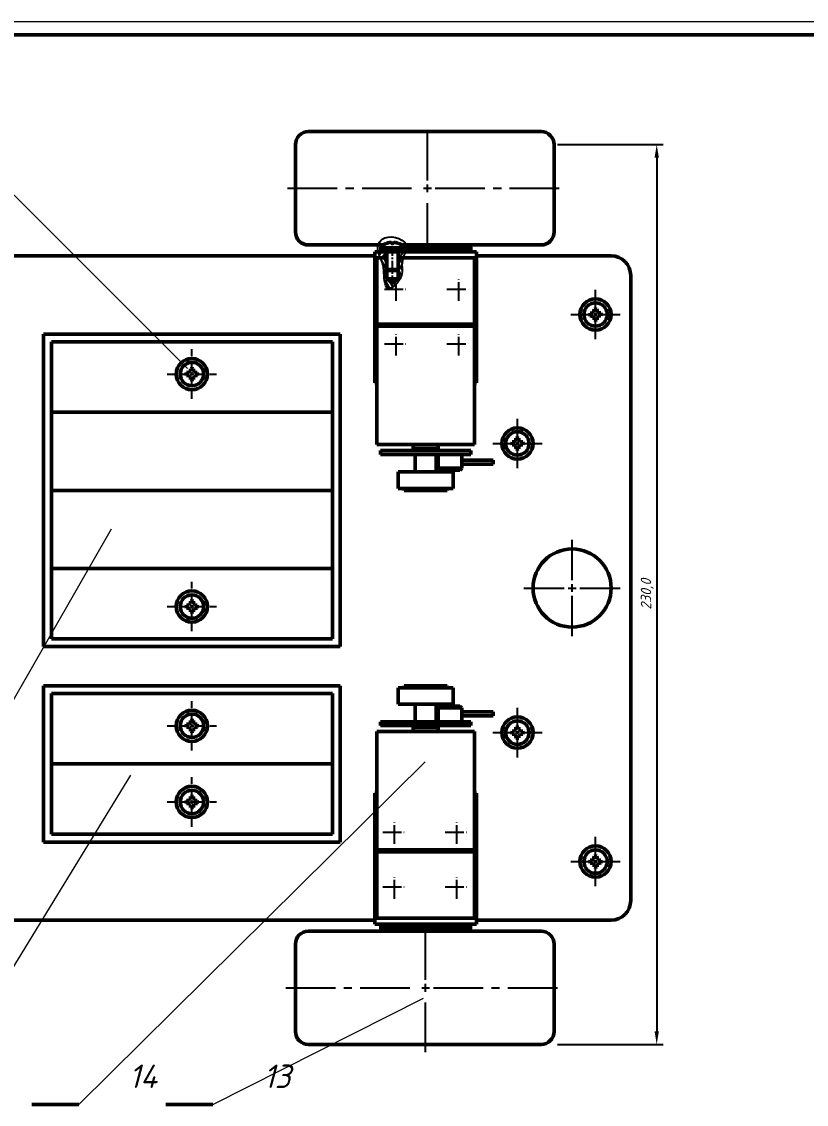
# Model space of a CAD drawing. Header units: inches. Extents: x -1846 to 3013, y 0 to 1997.
# Drawn here: x -1074.7 to -773.3, y 427.1 to 842.8 of the extents above; entities that cross this region are included whole.
import ezdxf

# ---------------------------------------------------------------- set-up
doc = ezdxf.new("R2010")
doc.units = ezdxf.units.IN
doc.linetypes.add('ACAD_ISO04W100', pattern=[30, 24, -3, 0, -3])
doc.linetypes.add('CENTER2', pattern=[28.575, 19.05, -3.175, 3.175, -3.175])
doc.layers.get('0').update_dxf_attribs({"color": 2, "lineweight": 0})
for name, color, linetype, lineweight in [('Basic', 7, 'Continuous', 50), ('Center', 1, 'CENTER2', 25), ('Tam', 1, 'ACAD_ISO04W100', 25), ('Thin', 3, 'Continuous', 25)]:
    doc.layers.add(name, color=color, linetype=linetype, lineweight=lineweight)
doc.styles.add('Annotative', font='')
doc.styles.get("Standard").update_dxf_attribs({"font": '', "height": 4})
doc.styles.get('Annotative').set_extended_font_data('TCVN 7284', italic=True)
doc.styles.get('Standard').set_extended_font_data('TCVN 7284', italic=True)
doc.dimstyles.new('TCVN 7284', dxfattribs={"dimscale": 2, "dimtxt": 4, "dimasz": 2.5, "dimexe": 1.25, "dimexo": 0.625, "dimtad": 1, "dimtoh": 1, "dimdec": 0, "dimlfac": 0.66, "dimtxsty": 'Standard', "dimcen": 2.5, "dimclrd": 7, "dimclre": 7, "dimclrt": 7, "dimadec": 0, "dimazin": 0, "dimtfac": 1, "dimtdec": 0, "dimtofl": 0, "dimtmove": 0, "dimatfit": 3, "dimfxl": 1, "dimlwd": 25, "dimlwe": 25, "dimarcsym": 0})

# ---------------------------------------------------------------- blocks, each defined once
blk = doc.blocks.new('*U89')
at = {"layer": 'Center', "color": 0, "linetype": 'CENTER2', "transparency": 16777216}
for p, q in [((0, 3), (0, 18.5)), ((-18.5, 0), (-3, 0)), ((3, 0), (18.5, 0)), ((0, -18.5), (0, -3))]:
    blk.add_line(p, q, dxfattribs=at)
at = {"layer": 'Center', "color": 0, "linetype": 'Continuous', "transparency": 16777216}
for p, q in [((-1.5, 0), (1.5, 0)), ((0, -1.5), (0, 1.5))]:
    blk.add_line(p, q, dxfattribs=at)
blk = doc.blocks.new('*U92')
at = {"layer": 'Center', "color": 0, "linetype": 'CENTER2', "transparency": 16777216}
for p, q in [((0, 3), (0, 24.75)), ((-53.71, 0), (-3, 0)), ((3, 0), (51.65, 0)), ((0, -24.75), (0, -3))]:
    blk.add_line(p, q, dxfattribs=at)
at = {"layer": 'Center', "color": 0, "linetype": 'Continuous', "transparency": 16777216}
for p, q in [((-1.5, 0), (1.5, 0)), ((0, -1.5), (0, 1.5))]:
    blk.add_line(p, q, dxfattribs=at)
blk = doc.blocks.new('*D98')
at = {"layer": 'Defpoints', "color": 0, "ltscale": 0.3, "transparency": 16777216}
for p in [(-870.17, 795.54), (-870.17, 450.14), (-830.75, 450.14)]:
    blk.add_point(p, dxfattribs=at)
at = {"layer": 'Tam', "color": 7, "linetype": 'Continuous', "lineweight": 25, "ltscale": 0.3, "transparency": 16777216}
for p, q in [((-868.92, 795.54), (-828.25, 795.54)), ((-830.75, 790.54), (-830.75, 455.14)), ((-868.92, 450.14), (-828.25, 450.14))]:
    blk.add_line(p, q, dxfattribs=at)
at = {"layer": 'Tam', "color": 7, "ltscale": 0.3, "transparency": 16777216}
for points in [[(-831.58, 790.54), (-829.91, 790.54), (-830.75, 795.54)], [(-831.58, 455.14), (-829.91, 455.14), (-830.75, 450.14)]]:
    blk.add_solid(points, dxfattribs=at)
at = {"layer": 'Tam', "color": 7, "ltscale": 0.3, "transparency": 16777216, "insert": (-834.4, 622.96), "char_height": 4, "attachment_point": 5, "rotation": 90}
blk.add_mtext('230,0', dxfattribs=at)
blk = doc.blocks.new('*U77')
at = {"layer": 'Tam', "color": 0, "linetype": 'CENTER2', "ltscale": 0.2, "transparency": 16777216}
for p, q in [((0, 1.2), (0, 9.5)), ((-9.5, 0), (-1.2, 0)), ((1.2, 0), (9.5, 0)), ((0, -9.5), (0, -1.2))]:
    blk.add_line(p, q, dxfattribs=at)
at = {"layer": 'Tam', "color": 0, "linetype": 'Continuous', "ltscale": 0.2, "transparency": 16777216}
for p, q in [((-0.6, 0), (0.6, 0)), ((0, -0.6), (0, 0.6))]:
    blk.add_line(p, q, dxfattribs=at)
blk = doc.blocks.new('*U78')
at = {"layer": 'Tam', "color": 0, "linetype": 'CENTER2', "ltscale": 0.2, "transparency": 16777216}
for p, q in [((0, 1.2), (0, 9.5)), ((-9.5, 0), (-1.2, 0)), ((1.2, 0), (9.5, 0)), ((0, -9.5), (0, -1.2))]:
    blk.add_line(p, q, dxfattribs=at)
at = {"layer": 'Tam', "color": 0, "linetype": 'Continuous', "ltscale": 0.2, "transparency": 16777216}
for p, q in [((-0.6, 0), (0.6, 0)), ((0, -0.6), (0, 0.6))]:
    blk.add_line(p, q, dxfattribs=at)
blk = doc.blocks.new('*U79')
at = {"layer": 'Tam', "color": 0, "linetype": 'CENTER2', "ltscale": 0.2, "transparency": 16777216}
for p, q in [((0, 1.2), (0, 9.5)), ((-9.5, 0), (-1.2, 0)), ((1.2, 0), (9.5, 0)), ((0, -9.5), (0, -1.2))]:
    blk.add_line(p, q, dxfattribs=at)
at = {"layer": 'Tam', "color": 0, "linetype": 'Continuous', "ltscale": 0.2, "transparency": 16777216}
for p, q in [((-0.6, 0), (0.6, 0)), ((0, -0.6), (0, 0.6))]:
    blk.add_line(p, q, dxfattribs=at)
blk = doc.blocks.new('*U80')
at = {"layer": 'Tam', "color": 0, "linetype": 'CENTER2', "ltscale": 0.2, "transparency": 16777216}
for p, q in [((0, 1.2), (0, 9.5)), ((-9.5, 0), (-1.2, 0)), ((1.2, 0), (9.5, 0)), ((0, -9.5), (0, -1.2))]:
    blk.add_line(p, q, dxfattribs=at)
at = {"layer": 'Tam', "color": 0, "linetype": 'Continuous', "ltscale": 0.2, "transparency": 16777216}
for p, q in [((-0.6, 0), (0.6, 0)), ((0, -0.6), (0, 0.6))]:
    blk.add_line(p, q, dxfattribs=at)
blk = doc.blocks.new('*U81')
at = {"layer": 'Tam', "color": 0, "linetype": 'CENTER2', "transparency": 16777216}
for p, q in [((0, 1.2), (0, 9.5)), ((-9.5, 0), (-1.2, 0)), ((1.2, 0), (9.5, 0)), ((0, -9.5), (0, -1.2))]:
    blk.add_line(p, q, dxfattribs=at)
at = {"layer": 'Tam', "color": 0, "linetype": 'Continuous', "transparency": 16777216}
for p, q in [((-0.6, 0), (0.6, 0)), ((0, -0.6), (0, 0.6))]:
    blk.add_line(p, q, dxfattribs=at)
blk = doc.blocks.new('*U82')
at = {"layer": 'Tam', "color": 0, "linetype": 'CENTER2', "transparency": 16777216}
for p, q in [((0, 1.2), (0, 9.5)), ((-9.5, 0), (-1.2, 0)), ((1.2, 0), (9.5, 0)), ((0, -9.5), (0, -1.2))]:
    blk.add_line(p, q, dxfattribs=at)
at = {"layer": 'Tam', "color": 0, "linetype": 'Continuous', "transparency": 16777216}
for p, q in [((-0.6, 0), (0.6, 0)), ((0, -0.6), (0, 0.6))]:
    blk.add_line(p, q, dxfattribs=at)
blk = doc.blocks.new('*U83')
at = {"layer": 'Tam', "color": 0, "linetype": 'CENTER2', "transparency": 16777216}
for p, q in [((0, 1.2), (0, 9.5)), ((-9.5, 0), (-1.2, 0)), ((1.2, 0), (9.5, 0)), ((0, -9.5), (0, -1.2))]:
    blk.add_line(p, q, dxfattribs=at)
at = {"layer": 'Tam', "color": 0, "linetype": 'Continuous', "transparency": 16777216}
for p, q in [((-0.6, 0), (0.6, 0)), ((0, -0.6), (0, 0.6))]:
    blk.add_line(p, q, dxfattribs=at)
blk = doc.blocks.new('*U84')
at = {"layer": 'Tam', "color": 0, "linetype": 'CENTER2', "transparency": 16777216}
for p, q in [((0, 1.2), (0, 9.5)), ((-9.5, 0), (-1.2, 0)), ((1.2, 0), (9.5, 0)), ((0, -9.5), (0, -1.2))]:
    blk.add_line(p, q, dxfattribs=at)
at = {"layer": 'Tam', "color": 0, "linetype": 'Continuous', "transparency": 16777216}
for p, q in [((-0.6, 0), (0.6, 0)), ((0, -0.6), (0, 0.6))]:
    blk.add_line(p, q, dxfattribs=at)
blk = doc.blocks.new('*U107')
at = {"layer": 'Center', "color": 0, "linetype": 'CENTER2', "transparency": 16777216}
for p, q in [((0, 3), (0, 24.75)), ((-53.71, 0), (-3, 0)), ((3, 0), (51.65, 0)), ((0, -24.75), (0, -3))]:
    blk.add_line(p, q, dxfattribs=at)
at = {"layer": 'Center', "color": 0, "linetype": 'Continuous', "transparency": 16777216}
for p, q in [((-1.5, 0), (1.5, 0)), ((0, -1.5), (0, 1.5))]:
    blk.add_line(p, q, dxfattribs=at)

msp = doc.modelspace()

# ---------------------------------------------------------------- hatches: boundary and pattern name
at = {"layer": 'Thin', "ltscale": 0.3}
h = msp.add_hatch(dxfattribs=at)
h.set_pattern_fill('ANSI31', color=256, scale=0.4, angle=5)
h.set_pattern_definition([(50, (1.6667, 5), (-0.9728764, 0.8163403), [])])
edge = h.paths.add_edge_path()
edge.add_spline(control_points=[(-928.18, 752.09), (-927.94, 752.85), (-927.62, 753.61), (-927.38, 754.34)], knot_values=[31.130611, 31.130611, 31.130611, 31.130611, 33.325319, 33.325319, 33.325319, 33.325319], degree=3, periodic=0)
edge.add_line((-927.38, 754.34), (-930, 754.34))
edge.add_line((-930, 754.34), (-930, 752.09))
edge.add_line((-930, 752.09), (-928.18, 752.09))
edge = h.paths.add_edge_path()
edge.add_line((-934.5, 754.34), (-937.72, 754.34))
edge.add_spline(control_points=[(-937.72, 754.34), (-937.53, 753.58), (-937.21, 752.83), (-936.89, 752.09)], knot_values=[2.718045, 2.718045, 2.718045, 2.718045, 5.100255, 5.100255, 5.100255, 5.100255], degree=3, periodic=0)
edge.add_line((-936.89, 752.09), (-934.5, 752.09))
edge.add_line((-934.5, 752.09), (-934.5, 754.34))
h = msp.add_hatch(dxfattribs=at)
h.set_pattern_fill('ANSI31', color=256, scale=0.4, angle=75)
h.set_pattern_definition([(120, (1.6667, 5), (-1.0998523, -0.635), [])])
edge = h.paths.add_edge_path()
edge.add_line((-934.5, 752.09), (-936.89, 752.09))
edge.add_spline(control_points=[(-936.89, 752.09), (-936.6, 751.45), (-935.22, 748.36), (-935.83, 744.57), (-934.03, 738.71), (-927.17, 744.71), (-929.05, 749.01), (-928.29, 751.75), (-928.18, 752.09)], knot_values=[5.100255, 5.100255, 5.100255, 5.100255, 7.184128, 15.116682, 16.916923, 23.095455, 30.13464, 31.130611, 31.130611, 31.130611, 31.130611], degree=3, periodic=0)
edge.add_line((-928.18, 752.09), (-930, 752.09))
edge.add_line((-930, 752.09), (-930, 744))
edge.add_line((-930, 744), (-932.25, 742.42))
edge.add_line((-932.25, 742.42), (-934.5, 744))
edge.add_line((-934.5, 744), (-934.5, 752.09))

# ---------------------------------------------------------------- linework, layer by layer
for p, q in [((-1375.67, 842.76), (-186.67, 842.76)), ((-1166.96, 427.14), (-1040.16, 648.06)), ((-1052.79, 427.14), (-919.64, 558.62)), ((-1110.17, 427.14), (-1032.75, 553.52)), ((-1001.27, 427.14), (-920.34, 467.89))]:
    msp.add_line(p, q)
at = {"ltscale": 0.3}
msp.add_line((-1101.96, 800.52), (-1011, 709.56), dxfattribs=at)
at = {"layer": 'Basic'}
for p, q in [((-1350.67, 837.76), (-191.67, 837.76)), ((-964.53, 800.54), (-875.17, 800.54)), ((-969.53, 795.54), (-969.53, 762.04)), ((-870.17, 795.54), (-870.17, 762.04)), ((-964.53, 757.04), (-935.74, 757.04)), ((-934.4, 757.72), (-934.32, 757.72)), ((-932.84, 757.97), (-932.81, 757.72)), ((-932.81, 757.72), (-931.68, 757.72)), ((-931.68, 757.72), (-931.66, 757.97)), ((-930.17, 757.72), (-930.1, 757.72)), ((-928.75, 757.04), (-910.11, 757.04)), ((-927.74, 757.04), (-927.74, 755.84)), ((-911.24, 755.84), (-911.24, 757.04)), ((-910.11, 757.04), (-875.17, 757.04)), ((-939, 752.84), (-1132.72, 752.84)), ((-939, 752.09), (-939, 754.34)), ((-939, 754.34), (-900, 754.34)), ((-936.75, 755.93), (-936.75, 755.02)), ((-936.75, 755.93), (-927.75, 755.93)), ((-936.75, 755.02), (-927.75, 755.02)), ((-911.24, 755.84), (-927.74, 755.84)), ((-924.75, 755.84), (-924.75, 754.34)), ((-914.25, 754.34), (-914.25, 755.84)), ((-911.11, 755.93), (-911.11, 755.02)), ((-911.11, 755.93), (-902.11, 755.93)), ((-911.11, 755.02), (-902.11, 755.02)), ((-900, 754.34), (-900, 752.09)), ((-848.25, 752.84), (-900, 752.84)), ((-934.5, 752.09), (-939, 752.09)), ((-939, 752.09), (-939, 704.09)), ((-938.25, 751.34), (-939, 751.34)), ((-938.25, 752.09), (-938.25, 726.59)), ((-900, 752.09), (-930, 752.09)), ((-900.75, 726.59), (-900.75, 752.09)), ((-900, 751.34), (-900.75, 751.34)), ((-900, 704.09), (-900, 752.09)), ((-930, 747.66), (-934.5, 747.66)), ((-934.07, 747.24), (-930.42, 747.24)), ((-930, 747.66), (-930.42, 747.24)), ((-840.75, 505.34), (-840.75, 745.34)), ((-938.25, 726.59), (-900.75, 726.59)), ((-938.25, 725.84), (-938.25, 680.39)), ((-938.25, 725.84), (-900.75, 725.84)), ((-936.75, 726.59), (-936.75, 725.84)), ((-902.25, 725.84), (-902.25, 726.59)), ((-900.75, 680.39), (-900.75, 725.84)), ((-1066.29, 722.84), (-952.29, 722.84)), ((-1066.29, 602.84), (-1066.29, 722.84)), ((-955.29, 719.84), (-1063.29, 719.84)), ((-1063.29, 719.84), (-1063.29, 605.84)), ((-955.29, 605.84), (-955.29, 719.84)), ((-952.29, 722.84), (-952.29, 602.84)), ((-939, 704.09), (-938.25, 704.09)), ((-900.75, 704.09), (-900, 704.09)), ((-938.25, 680.39), (-900.75, 680.39)), ((-936.9, 678.14), (-936.9, 676.64)), ((-902.1, 678.14), (-936.9, 678.14)), ((-924.3, 680.39), (-924.3, 678.89)), ((-924.3, 678.89), (-923.55, 678.14)), ((-924.3, 678.89), (-914.7, 678.89)), ((-915.45, 678.14), (-914.7, 678.89)), ((-914.7, 678.89), (-914.7, 680.39)), ((-902.1, 676.64), (-902.1, 678.14)), ((-905.62, 676.64), (-936.9, 676.64)), ((-923.55, 676.64), (-923.55, 669.89)), ((-915.45, 669.89), (-915.45, 676.64)), ((-914.7, 671.39), (-914.7, 676.64)), ((-902.1, 676.64), (-905.62, 676.64)), ((-905.62, 671.39), (-905.62, 676.64)), ((-893.62, 674.39), (-905.62, 674.39)), ((-893.62, 674.39), (-893.62, 672.89)), ((-930, 669.89), (-930, 663.59)), ((-909, 669.89), (-930, 669.89)), ((-914.7, 671.39), (-905.62, 671.39)), ((-914.7, 670.64), (-914.7, 671.39)), ((-906.37, 670.64), (-914.7, 670.64)), ((-909, 663.59), (-909, 669.89)), ((-906.37, 670.64), (-905.62, 671.39)), ((-905.62, 672.89), (-893.62, 672.89)), ((-909, 663.59), (-930, 663.59)), ((-927.75, 663.59), (-927.75, 662.84)), ((-911.25, 662.84), (-927.75, 662.84)), ((-911.25, 662.84), (-911.25, 663.59)), ((-952.29, 602.84), (-1066.29, 602.84)), ((-1063.29, 605.84), (-955.29, 605.84)), ((-1066.29, 527.84), (-1066.29, 587.84)), ((-1066.29, 587.84), (-952.29, 587.84)), ((-952.29, 587.84), (-952.29, 527.84)), ((-930, 587.09), (-930, 580.79)), ((-930, 587.09), (-909, 587.09)), ((-927.75, 587.84), (-927.75, 587.09)), ((-927.75, 587.84), (-911.25, 587.84)), ((-911.25, 587.09), (-911.25, 587.84)), ((-909, 580.79), (-909, 587.09)), ((-955.29, 584.84), (-1063.29, 584.84)), ((-1063.29, 584.84), (-1063.29, 530.84)), ((-955.29, 530.84), (-955.29, 584.84)), ((-930, 580.79), (-909, 580.79)), ((-923.55, 580.79), (-923.55, 574.04)), ((-915.45, 574.04), (-915.45, 580.79)), ((-914.7, 580.04), (-906.37, 580.04)), ((-914.7, 579.29), (-914.7, 580.04)), ((-914.7, 579.29), (-914.7, 574.04)), ((-905.62, 579.29), (-914.7, 579.29)), ((-905.62, 579.29), (-906.37, 580.04)), ((-905.62, 579.29), (-905.62, 574.04)), ((-893.62, 577.79), (-905.62, 577.79)), ((-893.62, 577.79), (-893.62, 577.04)), ((-936.9, 574.04), (-936.9, 572.54)), ((-936.9, 574.04), (-905.62, 574.04)), ((-905.62, 576.29), (-893.62, 576.29)), ((-905.62, 574.04), (-902.1, 574.04)), ((-902.1, 572.54), (-902.1, 574.04)), ((-893.62, 577.04), (-893.62, 576.29)), ((-938.25, 570.29), (-938.25, 524.84)), ((-900.75, 570.29), (-938.25, 570.29)), ((-936.9, 572.54), (-902.1, 572.54)), ((-923.55, 572.54), (-924.3, 571.79)), ((-924.3, 571.79), (-924.3, 570.29)), ((-914.7, 571.79), (-924.3, 571.79)), ((-914.7, 571.79), (-915.45, 572.54)), ((-914.7, 570.29), (-914.7, 571.79)), ((-900.75, 524.84), (-900.75, 570.29)), ((-938.25, 546.59), (-939, 546.59)), ((-939, 546.59), (-939, 498.59)), ((-900, 546.59), (-900.75, 546.59)), ((-900, 498.59), (-900, 546.59)), ((-952.29, 527.84), (-1066.29, 527.84)), ((-1063.29, 530.84), (-955.29, 530.84)), ((-900.75, 524.84), (-938.25, 524.84)), ((-938.25, 524.09), (-938.25, 498.59)), ((-900.75, 524.09), (-938.25, 524.09)), ((-936.75, 524.84), (-936.75, 524.09)), ((-902.25, 524.09), (-902.25, 524.84)), ((-900.75, 498.59), (-900.75, 524.09)), ((-939, 499.34), (-938.25, 499.34)), ((-900.75, 499.34), (-900, 499.34)), ((-939, 497.84), (-1132.72, 497.84)), ((-939, 498.59), (-900, 498.59)), ((-939, 496.34), (-939, 498.59)), ((-900, 496.34), (-939, 496.34)), ((-936.75, 495.67), (-936.75, 494.76)), ((-927.75, 495.67), (-936.75, 495.67)), ((-927.75, 494.76), (-936.75, 494.76)), ((-927.75, 494.84), (-927.75, 495.67)), ((-927.75, 494.84), (-921.58, 494.84)), ((-927.75, 494.67), (-927.75, 493.64)), ((-924.75, 496.34), (-924.75, 494.84)), ((-921.58, 494.84), (-911.25, 494.84)), ((-914.25, 494.84), (-914.25, 496.34)), ((-911.25, 495.67), (-911.25, 494.76)), ((-902.25, 495.67), (-911.25, 495.67)), ((-911.25, 493.64), (-911.25, 494.84)), ((-902.25, 494.76), (-911.25, 494.76)), ((-902.25, 494.76), (-902.25, 495.67)), ((-900, 498.59), (-900, 496.34)), ((-848.25, 497.84), (-900, 497.84)), ((-846.75, 498), (-846.75, 497.84)), ((-905.49, 493.64), (-964.53, 493.64)), ((-875.17, 493.64), (-905.49, 493.64)), ((-969.53, 488.64), (-969.53, 455.14)), ((-870.17, 455.14), (-870.17, 488.64)), ((-905.49, 450.14), (-964.53, 450.14)), ((-875.17, 450.14), (-905.49, 450.14)), ((-1052.79, 427.14), (-1070.79, 427.14)), ((-1001.27, 427.14), (-1019.27, 427.14))]:
    msp.add_line(p, q, dxfattribs=at)
at = {"layer": 'Basic', "ltscale": 0.3}
for p, q in [((-934.5, 744), (-934.5, 754.34)), ((-930, 744), (-930, 754.34)), ((-927.75, 755.93), (-927.75, 755.02)), ((-902.11, 755.93), (-902.11, 755.02)), ((-934.07, 747.24), (-934.5, 747.66)), ((-934.5, 744), (-932.25, 742.42)), ((-934.5, 744), (-930, 744)), ((-932.25, 742.42), (-930, 744)), ((-1063.29, 692.84), (-955.29, 692.84)), ((-1063.29, 662.84), (-955.29, 662.84)), ((-1063.29, 632.84), (-955.29, 632.84)), ((-1063.29, 557.84), (-955.29, 557.84))]:
    msp.add_line(p, q, dxfattribs=at)
at = {"layer": 'Basic'}
for centre, radius in [((-854.25, 730.34), 6), ((-854.25, 730.34), 4.5), ((-1009.29, 707.47), 6), ((-1009.29, 707.47), 4.5), ((-884.25, 680.84), 6), ((-884.25, 680.84), 4.5), ((-863.25, 625.34), 15), ((-1009.29, 618.22), 6), ((-1009.29, 618.22), 4.5), ((-1009.29, 572.47), 6), ((-1009.29, 572.47), 4.5), ((-884.25, 569.84), 6), ((-884.25, 569.84), 4.5), ((-1009.29, 543.22), 6), ((-1009.29, 543.22), 4.5), ((-854.25, 520.34), 6), ((-854.25, 520.34), 4.5)]:
    msp.add_circle(centre, radius, dxfattribs=at)
for centre, radius, start, end in [((-964.53, 795.54), 5, 90, 180), ((-875.17, 795.54), 5, 0, 90), ((-964.53, 762.04), 5, 180, 270), ((-875.17, 762.04), 5, 270, 0), ((-936.07, 755.93), 0.675, 132.4927, 180), ((-932.25, 751.76), 6.34, 109.825, 132.4927), ((-932.25, 751.71), 6.36, 100.1662, 109.027), ((-932.62, 752.64), 5.37, 93.964, 97.9842), ((-933.17, 756.95), 1.07, 71.7311, 80.5485), ((-931.32, 756.95), 1.07, 99.4515, 108.2689), ((-931.87, 752.64), 5.37, 82.0158, 86.036), ((-932.25, 751.71), 6.36, 70.973, 79.8338), ((-932.25, 751.76), 6.34, 47.5073, 70.175), ((-928.42, 755.93), 0.675, 0, 47.5073), ((-910.44, 755.93), 0.675, 132.4927, 180), ((-906.61, 751.76), 6.34, 123.455, 132.4927), ((-906.61, 751.76), 6.34, 47.5073, 56.545), ((-902.79, 755.93), 0.675, 0, 47.5073), ((-936.07, 755.02), 0.675, 180, 270), ((-928.42, 755.02), 0.675, 270, 0), ((-910.44, 755.02), 0.675, 180, 270), ((-902.79, 755.02), 0.675, 270, 0), ((-848.25, 745.34), 7.5, 0, 90), ((-789.07, 730.79), 65.78, 178.5869, 179.4149), ((-854.25, 730.34), 2.15, 75.0066, 105.6056), ((-919.43, 730.1), 65.78, 1.1972, 2.0253), ((-854.25, 730.34), 2.15, 165.0066, 195.6056), ((-854, 665.16), 65.78, 91.1972, 92.0253), ((-854.7, 795.53), 65.78, 268.5869, 269.4149), ((-826.91, 665.31), 71.53, 113.1259, 113.4521), ((-827.6, 795.67), 71.53, 247.16, 247.4863), ((-788.92, 703.7), 71.53, 157.16, 157.4863), ((-789.21, 757.69), 71.53, 203.1259, 203.4521), ((-789.06, 730.59), 65.78, 181.1972, 182.0253), ((-854.25, 730.34), 2.15, 255.0066, 285.6056), ((-919.43, 729.9), 65.78, 358.5869, 359.4149), ((-919.28, 703), 71.53, 23.1259, 23.4521), ((-919.57, 756.99), 71.53, 337.16, 337.4863), ((-880.89, 665.02), 71.53, 67.16, 67.4863), ((-881.59, 795.38), 71.53, 293.1259, 293.4521), ((-853.8, 665.16), 65.78, 88.5869, 89.4149), ((-854.5, 795.53), 65.78, 271.1972, 272.0253), ((-854.25, 730.34), 2.15, 345.0066, 15.6056), ((-1009.29, 707.47), 2.15, 165.0066, 195.6056), ((-1009.04, 642.29), 65.78, 91.1972, 92.0253), ((-1009.73, 772.65), 65.78, 268.5869, 269.4149), ((-981.94, 642.43), 71.53, 113.1259, 113.4521), ((-982.64, 772.79), 71.53, 247.16, 247.4863), ((-943.96, 680.82), 71.53, 157.16, 157.4863), ((-944.25, 734.81), 71.53, 203.1259, 203.4521), ((-944.1, 707.92), 65.78, 178.5869, 179.4149), ((-1009.29, 707.47), 2.15, 75.0066, 105.6056), ((-1074.47, 707.22), 65.78, 1.1972, 2.0253), ((-1074.32, 680.13), 71.53, 23.1259, 23.4521), ((-1074.61, 734.11), 71.53, 337.16, 337.4863), ((-1035.93, 642.14), 71.53, 67.16, 67.4863), ((-1036.63, 772.51), 71.53, 293.1259, 293.4521), ((-1008.84, 642.29), 65.78, 88.5869, 89.4149), ((-1009.53, 772.65), 65.78, 271.1972, 272.0253), ((-1009.29, 707.47), 2.15, 345.0066, 15.6056), ((-936, 707.84), 3, 180, 221.4096), ((-903, 707.84), 3, 318.5904, 0), ((-944.1, 707.72), 65.78, 181.1972, 182.0253), ((-1009.29, 707.47), 2.15, 255.0066, 285.6056), ((-1074.47, 707.02), 65.78, 358.5869, 359.4149), ((-818.92, 654.2), 71.53, 157.16, 157.4863), ((-819.07, 681.29), 65.78, 178.5869, 179.4149), ((-884.25, 680.84), 2.15, 75.0066, 105.6056), ((-949.43, 680.6), 65.78, 1.1972, 2.0253), ((-949.28, 653.5), 71.53, 23.1259, 23.4521), ((-884.25, 680.84), 2.15, 165.0066, 195.6056), ((-884, 615.66), 65.78, 91.1972, 92.0253), ((-884.7, 746.03), 65.78, 268.5869, 269.4149), ((-856.91, 615.81), 71.53, 113.1259, 113.4521), ((-857.6, 746.17), 71.53, 247.16, 247.4863), ((-819.21, 708.19), 71.53, 203.1259, 203.4521), ((-819.06, 681.09), 65.78, 181.1972, 182.0253), ((-884.25, 680.84), 2.15, 255.0066, 285.6056), ((-949.43, 680.4), 65.78, 358.5869, 359.4149), ((-949.57, 707.49), 71.53, 337.16, 337.4863), ((-910.89, 615.52), 71.53, 67.16, 67.4863), ((-911.59, 745.88), 71.53, 293.1259, 293.4521), ((-883.8, 615.66), 65.78, 88.5869, 89.4149), ((-884.5, 746.03), 65.78, 271.1972, 272.0253), ((-884.25, 680.84), 2.15, 345.0066, 15.6056), ((-943.96, 591.57), 71.53, 157.16, 157.4863), ((-944.1, 618.67), 65.78, 178.5869, 179.4149), ((-1009.29, 618.22), 2.15, 75.0066, 105.6056), ((-1074.47, 617.97), 65.78, 1.1972, 2.0253), ((-1074.32, 590.88), 71.53, 23.1259, 23.4521), ((-1009.29, 618.22), 2.15, 165.0066, 195.6056), ((-1009.04, 553.04), 65.78, 91.1972, 92.0253), ((-1009.73, 683.4), 65.78, 268.5869, 269.4149), ((-981.94, 553.18), 71.53, 113.1259, 113.4521), ((-982.64, 683.54), 71.53, 247.16, 247.4863), ((-944.25, 645.56), 71.53, 203.1259, 203.4521), ((-944.1, 618.47), 65.78, 181.1972, 182.0253), ((-1009.29, 618.22), 2.15, 255.0066, 285.6056), ((-1074.47, 617.77), 65.78, 358.5869, 359.4149), ((-1074.61, 644.86), 71.53, 337.16, 337.4863), ((-1035.93, 552.89), 71.53, 67.16, 67.4863), ((-1036.63, 683.26), 71.53, 293.1259, 293.4521), ((-1008.84, 553.04), 65.78, 88.5869, 89.4149), ((-1009.53, 683.4), 65.78, 271.1972, 272.0253), ((-1009.29, 618.22), 2.15, 345.0066, 15.6056), ((-943.96, 545.82), 71.53, 157.16, 157.4863), ((-944.1, 572.92), 65.78, 178.5869, 179.4149), ((-1009.29, 572.47), 2.15, 75.0066, 105.6056), ((-1074.47, 572.22), 65.78, 1.1972, 2.0253), ((-1074.32, 545.13), 71.53, 23.1259, 23.4521), ((-1009.29, 572.47), 2.15, 165.0066, 195.6056), ((-1009.04, 507.29), 65.78, 91.1972, 92.0253), ((-1009.73, 637.65), 65.78, 268.5869, 269.4149), ((-981.94, 507.43), 71.53, 113.1259, 113.4521), ((-982.64, 637.79), 71.53, 247.16, 247.4863), ((-944.25, 599.81), 71.53, 203.1259, 203.4521), ((-944.1, 572.72), 65.78, 181.1972, 182.0253), ((-1009.29, 572.47), 2.15, 255.0066, 285.6056), ((-1074.47, 572.02), 65.78, 358.5869, 359.4149), ((-1074.61, 599.11), 71.53, 337.16, 337.4863), ((-1035.93, 507.14), 71.53, 67.16, 67.4863), ((-1036.63, 637.51), 71.53, 293.1259, 293.4521), ((-1008.84, 507.29), 65.78, 88.5869, 89.4149), ((-1009.53, 637.65), 65.78, 271.1972, 272.0253), ((-1009.29, 572.47), 2.15, 345.0066, 15.6056), ((-884.25, 569.84), 2.15, 165.0066, 195.6056), ((-884, 504.66), 65.78, 91.1972, 92.0253), ((-856.91, 504.81), 71.53, 113.1259, 113.4521), ((-818.92, 543.2), 71.53, 157.16, 157.4863), ((-819.07, 570.29), 65.78, 178.5869, 179.4149), ((-884.25, 569.84), 2.15, 75.0066, 105.6056), ((-949.43, 569.6), 65.78, 1.1972, 2.0253), ((-949.28, 542.5), 71.53, 23.1259, 23.4521), ((-910.89, 504.52), 71.53, 67.16, 67.4863), ((-883.8, 504.66), 65.78, 88.5869, 89.4149), ((-884.25, 569.84), 2.15, 345.0066, 15.6056), ((-884.7, 635.03), 65.78, 268.5869, 269.4149), ((-857.6, 635.17), 71.53, 247.16, 247.4863), ((-819.21, 597.19), 71.53, 203.1259, 203.4521), ((-819.06, 570.09), 65.78, 181.1972, 182.0253), ((-884.25, 569.84), 2.15, 255.0066, 285.6056), ((-949.43, 569.4), 65.78, 358.5869, 359.4149), ((-949.57, 596.49), 71.53, 337.16, 337.4863), ((-911.59, 634.88), 71.53, 293.1259, 293.4521), ((-884.5, 635.03), 65.78, 271.1972, 272.0253), ((-944.1, 543.67), 65.78, 178.5869, 179.4149), ((-1009.29, 543.22), 2.15, 75.0066, 105.6056), ((-1074.47, 542.97), 65.78, 1.1972, 2.0253), ((-936, 542.84), 3, 138.5904, 180), ((-903, 542.84), 3, 0, 41.4096), ((-1009.29, 543.22), 2.15, 165.0066, 195.6056), ((-1009.04, 478.04), 65.78, 91.1972, 92.0253), ((-1009.73, 608.4), 65.78, 268.5869, 269.4149), ((-981.94, 478.18), 71.53, 113.1259, 113.4521), ((-982.64, 608.54), 71.53, 247.16, 247.4863), ((-943.96, 516.57), 71.53, 157.16, 157.4863), ((-944.25, 570.56), 71.53, 203.1259, 203.4521), ((-944.1, 543.47), 65.78, 181.1972, 182.0253), ((-1009.29, 543.22), 2.15, 255.0066, 285.6056), ((-1074.47, 542.77), 65.78, 358.5869, 359.4149), ((-1074.32, 515.88), 71.53, 23.1259, 23.4521), ((-1074.61, 569.86), 71.53, 337.16, 337.4863), ((-1035.93, 477.89), 71.53, 67.16, 67.4863), ((-1036.63, 608.26), 71.53, 293.1259, 293.4521), ((-1008.84, 478.04), 65.78, 88.5869, 89.4149), ((-1009.53, 608.4), 65.78, 271.1972, 272.0253), ((-1009.29, 543.22), 2.15, 345.0066, 15.6056), ((-854.25, 520.34), 2.15, 165.0066, 195.6056), ((-854, 455.16), 65.78, 91.1972, 92.0253), ((-854.7, 585.53), 65.78, 268.5869, 269.4149), ((-826.91, 455.31), 71.53, 113.1259, 113.4521), ((-827.6, 585.67), 71.53, 247.16, 247.4863), ((-788.92, 493.7), 71.53, 157.16, 157.4863), ((-789.21, 547.69), 71.53, 203.1259, 203.4521), ((-789.07, 520.79), 65.78, 178.5869, 179.4149), ((-854.25, 520.34), 2.15, 75.0066, 105.6056), ((-919.43, 520.1), 65.78, 1.1972, 2.0253), ((-919.28, 493), 71.53, 23.1259, 23.4521), ((-919.57, 546.99), 71.53, 337.16, 337.4863), ((-880.89, 455.02), 71.53, 67.16, 67.4863), ((-881.59, 585.38), 71.53, 293.1259, 293.4521), ((-853.8, 455.16), 65.78, 88.5869, 89.4149), ((-854.5, 585.53), 65.78, 271.1972, 272.0253), ((-854.25, 520.34), 2.15, 345.0066, 15.6056), ((-789.06, 520.59), 65.78, 181.1972, 182.0253), ((-854.25, 520.34), 2.15, 255.0066, 285.6056), ((-919.43, 519.9), 65.78, 358.5869, 359.4149), ((-848.25, 505.34), 7.5, 270, 0), ((-936.07, 495.67), 0.675, 90, 180), ((-936.07, 494.76), 0.675, 180, 227.5073), ((-928.42, 495.67), 0.675, 360, 90), ((-928.42, 494.76), 0.675, 312.4927, 352.2695), ((-910.57, 495.67), 0.675, 90, 180), ((-910.57, 494.76), 0.675, 180, 227.5073), ((-902.92, 495.67), 0.675, 360, 90), ((-902.92, 494.76), 0.675, 312.4927, 0), ((-964.53, 488.64), 5, 90, 180), ((-932.25, 498.93), 6.34, 227.5073, 236.545), ((-932.25, 498.93), 6.34, 303.455, 312.4927), ((-906.75, 498.93), 6.34, 227.5073, 236.545), ((-906.75, 498.93), 6.34, 303.455, 312.4927), ((-875.17, 488.64), 5, 0, 90), ((-964.53, 455.14), 5, 180, 270), ((-875.17, 455.14), 5, 270, 0)]:
    msp.add_arc(centre, radius, start, end, dxfattribs=at)
at = {"layer": 'Center', "ltscale": 0.2}
msp.add_line((-932.25, 741.45), (-932.25, 758.31), dxfattribs=at)
at = {"layer": 'Tam', "ltscale": 0.3}
for p, q in [((-906.82, 735.59), (-906.82, 744.59)), ((-935.32, 740.09), (-926.32, 740.09)), ((-930.82, 735.59), (-930.82, 741.96)), ((-911.32, 740.09), (-902.32, 740.09)), ((-930.82, 714.59), (-930.82, 723.59)), ((-906.82, 714.59), (-906.82, 723.59)), ((-935.32, 719.09), (-926.32, 719.09)), ((-911.32, 719.09), (-902.32, 719.09)), ((-931.5, 527.09), (-931.5, 536.09)), ((-907.5, 527.09), (-907.5, 536.09)), ((-936, 531.59), (-927, 531.59)), ((-912, 531.59), (-903, 531.59)), ((-931.5, 506.09), (-931.5, 515.09)), ((-907.5, 506.09), (-907.5, 515.09)), ((-936, 510.59), (-927, 510.59)), ((-912, 510.59), (-903, 510.59))]:
    msp.add_line(p, q, dxfattribs=at)
at = {"layer": 'Thin'}
for p, q in [((-934.2, 754.34), (-934.2, 743.79)), ((-930.3, 754.34), (-930.3, 743.79))]:
    msp.add_line(p, q, dxfattribs=at)
at = {"layer": 'Thin', "ltscale": 0.3}
msp.add_spline([(-937.83, 757.04), (-937.83, 754.99), (-936.11, 750.16), (-935.08, 742.29), (-934.39, 740.63), (-929.26, 744.09), (-928.45, 751.08), (-927.12, 757.26), (-936.22, 759.24), (-937.83, 757.04)], degree=3, dxfattribs=at)

# ---------------------------------------------------------------- block references
at = {"layer": 'Center', "linetype": 'CENTER2'}
for name, p in [('*U92', (-918.82, 778.79)), ('*U89', (-863.25, 625.34)), ('*U107', (-919.5, 471.89))]:
    msp.add_blockref(name, p, dxfattribs=at)
at = {"layer": 'Tam', "linetype": 'CENTER2'}
for name, p in [('*U84', (-854.25, 730.34)), ('*U83', (-884.25, 680.84)), ('*U81', (-884.25, 569.84)), ('*U82', (-854.25, 520.34))]:
    msp.add_blockref(name, p, dxfattribs=at)
at = {"layer": 'Tam', "linetype": 'CENTER2', "ltscale": 0.2}
for name, p in [('*U77', (-1009.29, 707.47)), ('*U78', (-1009.29, 618.22)), ('*U79', (-1009.29, 572.47)), ('*U80', (-1009.29, 543.22))]:
    msp.add_blockref(name, p, dxfattribs=at)

# ---------------------------------------------------------------- texts
at = {"layer": 'Basic', "char_height": 9, "width": 82.5, "attachment_point": 1, "style": 'Annotative'}
for s, insert in [('\\pxqc;14{\\fTCVN 7284|b0|i0|c0|p34;\\P}', (-1069.36, 442.42)), ('\\pxqc;13{\\fTCVN 7284|b0|i0|c0|p34;\\P}', (-1017.85, 442.42))]:
    msp.add_mtext(s, dxfattribs=dict(at, insert=insert))

# ---------------------------------------------------------------- dimensions: what is measured, and where the dimension line sits
at = {"layer": 'Tam', "ltscale": 0.3}
dim = msp.add_linear_dim(base=(-830.75, 450.14), p1=(-870.17, 795.54), p2=(-870.17, 450.14), angle=90, text='230,0', dimstyle='TCVN 7284', dxfattribs=at)
dim.commit()
dim.dimension.update_dxf_attribs({"geometry": '*D98', "text_midpoint": (-830.75, 622.96), "dimtype": 160})

doc.saveas('drawing.dxf')
